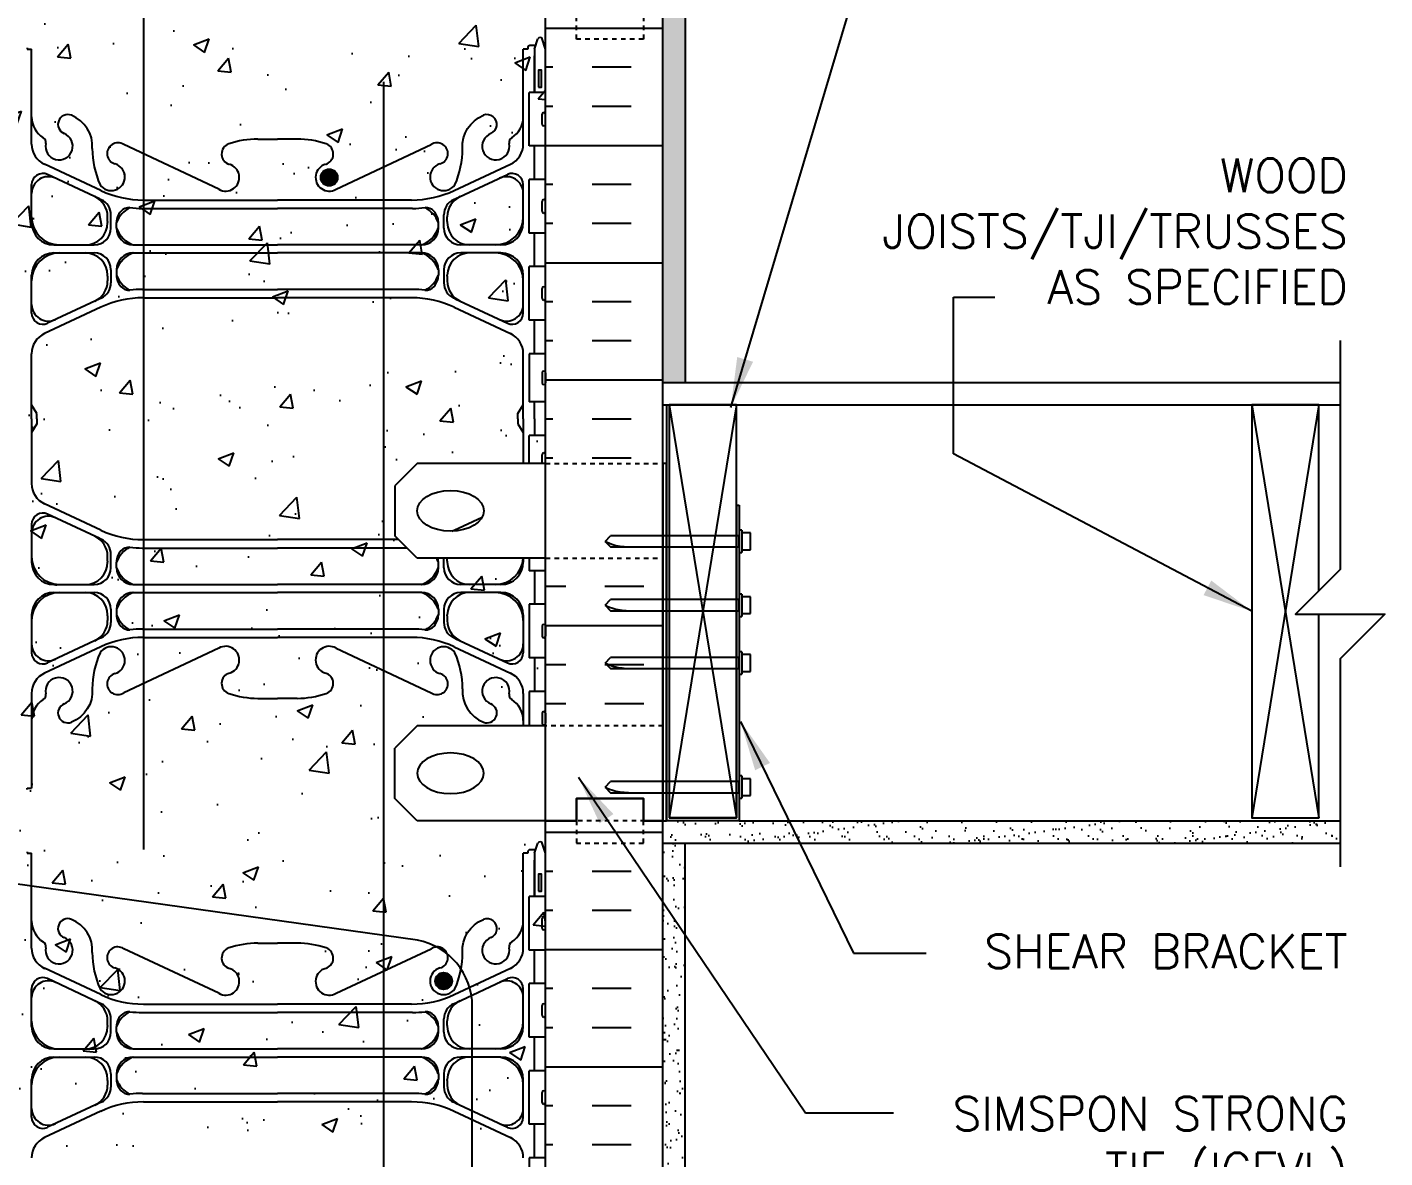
# Model space of a CAD drawing. Header units: inches. Extents: x 26.1 to 80.9, y -14.5 to 56.3.
# Drawn here: x 49.08 to 79.45, y 11.71 to 37.02 of the extents above; entities that cross this region are included whole.
import ezdxf

# ---------------------------------------------------------------- set-up
doc = ezdxf.new("R2010")
doc.units = ezdxf.units.IN
doc.header["$LTSCALE"] = 0.5
doc.header["$MEASUREMENT"] = 0
doc.linetypes.add('DASHED2', pattern=[0.375, 0.25, -0.125])
doc.linetypes.add('HIDDEN2', pattern=[0.1875, 0.125, -0.0625])
for name, color, linetype in [('HATCH', 12, 'Continuous'), ('line25', 2, 'Continuous'), ('LINE3', 3, 'Continuous'), ('LINE50', 5, 'Continuous'), ('LINE9', 9, 'Continuous'), ('TEXT', 4, 'Continuous'), ('Web_Edge', 9, 'Continuous')]:
    doc.layers.add(name, color=color, linetype=linetype)
doc.styles.add('DIM', font='romans.shx', dxfattribs={"width": 0.7})
doc.styles.add('ROMANS', font='romans.shx', dxfattribs={"height": 1.125})
doc.dimstyles.new('ext_12', dxfattribs={"dimscale": 12, "dimtxt": 0.09375, "dimasz": 0.09375, "dimexe": 0.09375, "dimexo": 0.0625, "dimgap": 0.0625, "dimtad": 1, "dimdec": 1, "dimzin": 3, "dimdsep": 46, "dimlunit": 4, "dimtxsty": 'DIM', "dimcen": 0.09, "dimdle": 0.09375, "dimclrt": 4, "dimadec": 0, "dimazin": 0, "dimtfac": 1, "dimtdec": 1, "dimtmove": 2, "dimatfit": 3, "dimfxl": 0, "dimfrac": 2, "dimtolj": 1, "dimtzin": 0, "dimarcsym": 0})
pattern_1 = [(37.5, (6, 0), (-0.0157483, 0.481706), [0, -0.38, 0, -0.425, 0, -0.40625]), (7.5, (6, 0), (0.442444, 0.7055365), [0, -0.205, 0, -0.3425, 0, -0.13125]), (327.5, (5.6925, 0), (0.7785355, 0.0014148), [0, -0.125, 0, -0.45, 0, -0.5875]), (317.5, (5.6925, 0), (0.7515317, 0.219419), [0, -0.0625, 0, -0.295, 0, -0.3375])]

msp = doc.modelspace()

# ---------------------------------------------------------------- hatches: boundary and pattern name
at = {"layer": 'HATCH'}
h = msp.add_hatch(dxfattribs=at)
h.set_pattern_fill('AR-SAND', color=256, scale=0.25, style=0)
h.set_pattern_definition(pattern_1)
h.paths.add_polyline_path([(63.801, 55.254), (63.301, 55.254), (63.301, 37.254), (63.301, 29.067), (63.801, 29.067)])
h = msp.add_hatch(dxfattribs=at)
h.set_pattern_fill('AR-CONC', color=256, scale=0.5, style=0)
h.paths.add_polyline_path([(60.676, 37.254), (60.676, 47.3, 0.520567), (60.593, 47.3, 0.520567), (60.504, 47.3, 0.520567), (60.373, 47.3, 0.520567), (60.273, 47.258, 0.520567), (60.068, 47.258, 0.520567), (59.874, 47.258, 0.520567), (59.654, 47.258, 0.520567), (59.476, 47.258, 0.520567), (59.376, 47.258, 0.520567), (59.218, 47.258, 0.520567), (59.066, 47.258, 0.520567), (58.919, 47.258, 0.520567), (58.741, 47.258, 0.272614), (58.676, 47.288, 0.272614), (58.611, 47.258, 0.520567), (58.433, 47.258, 0.520567), (58.286, 47.258, 0.520567), (58.134, 47.258, 0.520567), (57.976, 47.258, 0.520567), (57.876, 47.258, 0.520567), (57.698, 47.258, 0.520567), (57.478, 47.258, 0.520567), (57.284, 47.258, 0.520567), (57.079, 47.258, 0.520567), (56.979, 47.3, 0.520567), (56.848, 47.3, 0.520567), (56.759, 47.3, 0.650115), (56.675, 47.288, 0.268401), (56.611, 47.258, 0.520567), (56.433, 47.258, 0.520567), (56.286, 47.258, 0.520567), (56.134, 47.258, 0.520567), (55.976, 47.258, 0.520567), (55.876, 47.258, 0.520567), (55.698, 47.258, 0.520567), (55.478, 47.258, 0.520567), (55.284, 47.258, 0.520567), (55.079, 47.258, 0.520567), (54.979, 47.3, 0.520567), (54.848, 47.3, 0.520567), (54.759, 47.3, 0.520567), (54.676, 47.3, 0.520567), (54.593, 47.3, 0.520567), (54.504, 47.3, 0.520567), (54.373, 47.3, 0.520567), (54.273, 47.258, 0.520567), (54.068, 47.258, 0.520567), (53.874, 47.258, 0.520567), (53.654, 47.258, 0.520567), (53.476, 47.258, 0.520567), (53.376, 47.258, 0.520567), (53.218, 47.258, 0.520567), (53.066, 47.258, 0.520567), (52.919, 47.258, 0.520567), (52.741, 47.258, 0.520567), (52.626, 47.258, 0.520567), (52.536, 47.258, 0.520567), (52.416, 47.258, 0.520567), (52.3, 47.258, 0.520567), (52.195, 47.258, 0.520567), (51.889, 47.258, 0.520567), (51.779, 47.258, 0.520567), (51.532, 47.258, 0.520567), (51.333, 47.258, 0.520567), (51.123, 47.258, 0.520567), (50.845, 47.258, 0.520567), (50.656, 47.258, 0.520567), (50.562, 47.258, 0.520567), (50.336, 47.258, 0.520567), (50.216, 47.258, 0.520567), (50.006, 47.258, 0.520567), (49.796, 47.258, 0.520567), (49.67, 47.258, 0.520567), (49.544, 47.258, 0.520567), (49.334, 47.258, 0.520567), (49.229, 47.258, 0.520567), (49.046, 47.258, 0.520567), (48.925, 47.258, 0.484838), (48.676, 47.258), (48.676, 37.254), (48.676, 19.254), (48.676, 4.504), (48.676, 1.254), (53.825, 1.254), (54.825, 2.254), (54.825, 1.254), (54.825, 0.254), (55.825, 1.254), (60.676, 1.254), (60.676, 13.629), (60.676, 19.254), (57.801, 19.254), (57.301, 19.754), (57.301, 20.879), (57.801, 21.379), (60.676, 21.379), (60.676, 25.129), (57.801, 25.129), (57.301, 25.629), (57.301, 26.754), (57.801, 27.254), (60.676, 27.254)])
h = msp.add_hatch(dxfattribs=at)
h.set_pattern_fill('INSUL', color=256, scale=7, style=0)
h.set_pattern_definition([(180, (2986.8376, -377.7554), (0, 2.625), []), (180, (2986.8376, -376.8804), (0, 2.625), [0.875, -0.875]), (180, (2986.8376, -376.0054), (0, 2.625), [0.875, -0.875])])
h.paths.add_polyline_path([(60.676, 27.254), (63.301, 27.254), (63.301, 37.254), (62.863, 37.254), (62.863, 37.754), (61.363, 37.754), (61.363, 37.254), (60.676, 37.254)])
h = msp.add_hatch(dxfattribs=at)
h.set_pattern_fill('INSUL', color=256, scale=7, style=0)
h.set_pattern_definition([(0, (6, 0), (0, 2.625), []), (0, (6, 0.875), (0, 2.625), [0.875, -0.875]), (0, (6, 1.75), (0, 2.625), [0.875, -0.875])])
h.paths.add_polyline_path([(63.301, 25.129), (60.676, 25.129), (60.676, 21.379), (63.301, 21.379)])
h = msp.add_hatch(dxfattribs=at)
h.set_pattern_fill('INSUL', color=256, scale=7, style=0)
h.set_pattern_definition([(180, (2986.8376, -395.7554), (0, 2.625), []), (180, (2986.8376, -394.8804), (0, 2.625), [0.875, -0.875]), (180, (2986.8376, -394.0054), (0, 2.625), [0.875, -0.875])])
h.paths.add_polyline_path([(63.301, 1.254), (62.863, 1.254), (62.863, 1.754), (61.363, 1.754), (61.363, 1.254), (60.676, 1.254), (60.676, 19.254), (61.363, 19.254), (61.363, 19.754), (62.863, 19.754), (62.863, 19.254), (63.301, 19.254)])
h = msp.add_hatch(dxfattribs=at)
h.set_pattern_fill('AR-SAND', color=256, scale=0.25, style=0)
h.set_pattern_definition(pattern_1)
h.paths.add_polyline_path([(78.452, 18.754), (78.452, 19.254), (65.006, 19.254), (63.381, 19.254), (63.301, 19.254), (63.301, 18.754)])
h = msp.add_hatch(dxfattribs=at)
h.set_pattern_fill('AR-SAND', color=256, scale=0.25, style=0)
h.set_pattern_definition(pattern_1)
h.paths.add_polyline_path([(63.801, 18.754), (63.301, 18.754), (63.301, 1.254), (63.801, 1.254)])
at = {"layer": 'LINE3'}
for points in [[(55.646, 33.655, 1), (56.021, 33.655, 1)], [(58.207, 15.666, 1), (58.582, 15.666, 1)]]:
    msp.add_hatch(color=256, dxfattribs=at).paths.add_polyline_path(points)

# ---------------------------------------------------------------- linework, layer by layer
at = {"layer": 'HATCH'}
for p, q in [((63.443, 28.567), (64.943, 19.317)), ((64.943, 28.567), (63.443, 19.317)), ((76.477, 28.567), (77.977, 19.317)), ((77.977, 28.567), (76.477, 19.317))]:
    msp.add_line(p, q, dxfattribs=at)
at = {"layer": 'line25'}
for p, q in [((60.676, 13.629), (60.676, 37.254)), ((60.676, 35.559), (60.311, 35.559)), ((60.311, 34.359), (60.311, 35.559)), ((60.596, 34.849), (60.596, 35.069)), ((60.636, 35.109), (60.636, 35.109)), ((60.676, 34.849), (60.676, 35.069)), ((60.676, 35.014), (60.676, 35.014)), ((60.636, 34.809), (60.636, 34.809)), ((60.676, 34.904), (60.676, 34.904)), ((60.676, 34.359), (60.311, 34.359)), ((60.676, 33.609), (60.311, 33.609)), ((60.311, 32.409), (60.311, 33.609)), ((60.596, 32.899), (60.596, 33.119)), ((60.636, 33.159), (60.636, 33.159)), ((60.676, 32.899), (60.676, 33.119)), ((60.636, 32.859), (60.636, 32.859)), ((60.676, 33.064), (60.676, 33.064)), ((60.676, 32.954), (60.676, 32.954)), ((60.676, 32.409), (60.311, 32.409)), ((60.676, 31.659), (60.311, 31.659)), ((60.311, 30.459), (60.311, 31.659)), ((60.596, 30.949), (60.596, 31.169)), ((60.636, 31.209), (60.636, 31.209)), ((60.676, 30.949), (60.676, 31.169)), ((60.676, 31.114), (60.676, 31.114)), ((60.676, 31.004), (60.676, 31.004)), ((60.636, 30.909), (60.636, 30.909)), ((60.676, 30.459), (60.311, 30.459)), ((60.676, 29.709), (60.311, 29.709)), ((60.311, 29.709), (60.311, 28.629)), ((60.596, 29.279), (60.596, 29.059)), ((60.636, 29.319), (60.636, 29.319)), ((60.676, 29.279), (60.676, 29.059)), ((60.676, 29.224), (60.676, 29.224)), ((60.636, 29.019), (60.636, 29.019)), ((60.676, 29.114), (60.676, 29.114)), ((60.676, 28.629), (60.311, 28.629)), ((63.301, 28.567), (78.452, 28.567)), ((60.676, 27.879), (60.311, 27.879)), ((60.311, 27.254), (60.311, 27.879)), ((60.596, 27.254), (60.596, 27.449)), ((60.636, 27.489), (60.636, 27.489)), ((60.676, 27.229), (60.676, 27.449)), ((60.676, 27.394), (60.676, 27.394)), ((60.676, 27.284), (60.676, 27.284)), ((64.943, 26.317), (64.943, 19.317)), ((60.311, 25.129), (60.311, 24.849)), ((60.676, 24.849), (60.311, 24.849)), ((60.676, 24.099), (60.311, 24.099)), ((60.311, 24.099), (60.311, 22.899)), ((60.596, 23.609), (60.596, 23.389)), ((60.676, 23.609), (60.676, 23.389)), ((60.676, 23.554), (60.676, 23.554)), ((60.676, 23.444), (60.676, 23.444)), ((60.636, 23.349), (60.636, 23.349)), ((60.676, 22.899), (60.311, 22.899)), ((60.676, 22.149), (60.311, 22.149)), ((60.311, 22.149), (60.311, 21.379)), ((60.596, 21.659), (60.596, 21.439)), ((60.636, 21.699), (60.636, 21.699)), ((60.676, 21.659), (60.676, 21.439)), ((60.676, 21.604), (60.676, 21.604)), ((60.636, 21.399), (60.636, 21.399)), ((60.676, 21.494), (60.676, 21.494)), ((64.943, 19.317), (63.443, 19.317)), ((65.006, 19.254), (78.452, 19.254)), ((65.006, 19.254), (66.318, 19.254)), ((60.676, 17.559), (60.311, 17.559)), ((60.311, 16.359), (60.311, 17.559)), ((60.596, 16.849), (60.596, 17.069)), ((60.636, 17.109), (60.636, 17.109)), ((60.676, 16.849), (60.676, 17.069)), ((60.676, 17.014), (60.676, 17.014)), ((60.636, 16.809), (60.636, 16.809)), ((60.676, 16.904), (60.676, 16.904)), ((60.676, 16.359), (60.311, 16.359)), ((60.676, 15.609), (60.311, 15.609)), ((60.311, 14.409), (60.311, 15.609)), ((60.596, 14.899), (60.596, 15.119)), ((60.636, 15.159), (60.636, 15.159)), ((60.676, 14.899), (60.676, 15.119)), ((60.676, 15.064), (60.676, 15.064)), ((60.676, 14.954), (60.676, 14.954)), ((60.636, 14.859), (60.636, 14.859)), ((60.676, 14.409), (60.311, 14.409)), ((60.676, 13.659), (60.311, 13.659)), ((60.311, 12.459), (60.311, 13.659)), ((60.676, 1.254), (60.676, 13.629)), ((60.596, 12.949), (60.596, 13.169)), ((60.636, 13.209), (60.636, 13.209)), ((60.676, 12.949), (60.676, 13.169)), ((60.676, 13.114), (60.676, 13.114)), ((60.636, 12.909), (60.636, 12.909)), ((60.676, 13.004), (60.676, 13.004)), ((60.676, 12.459), (60.311, 12.459)), ((60.676, 11.709), (60.311, 11.709)), ((60.311, 11.709), (60.311, 10.629))]:
    msp.add_line(p, q, dxfattribs=at)
at = {"layer": 'line25', "color": 9}
for p, q in [((62.006, 25.508), (62.131, 25.633)), ((65.068, 25.758), (65.006, 25.758)), ((65.006, 25.758), (65.006, 25.258)), ((65.068, 25.758), (65.068, 25.258)), ((65.256, 25.696), (65.068, 25.696)), ((65.256, 25.321), (65.256, 25.696)), ((62.006, 25.508), (62.131, 25.383)), ((65.006, 25.258), (65.068, 25.258)), ((65.068, 25.321), (65.256, 25.321)), ((65.068, 24.329), (65.006, 24.329)), ((65.006, 24.329), (65.006, 23.829)), ((65.068, 24.329), (65.068, 23.829)), ((62.006, 24.079), (62.131, 24.204)), ((62.006, 24.079), (62.131, 23.954)), ((65.256, 24.267), (65.068, 24.267)), ((65.256, 23.892), (65.256, 24.267)), ((65.006, 23.829), (65.068, 23.829)), ((65.068, 23.892), (65.256, 23.892)), ((62.006, 22.785), (62.131, 22.91)), ((62.006, 22.785), (62.131, 22.66)), ((65.068, 23.035), (65.006, 23.035)), ((65.006, 23.035), (65.006, 22.535)), ((65.068, 23.035), (65.068, 22.535)), ((65.256, 22.973), (65.068, 22.973)), ((65.256, 22.598), (65.256, 22.973)), ((65.006, 22.535), (65.068, 22.535)), ((65.068, 22.598), (65.256, 22.598)), ((62.006, 20.007), (62.131, 20.132)), ((65.068, 20.257), (65.006, 20.257)), ((65.006, 20.257), (65.006, 19.757)), ((65.068, 20.257), (65.068, 19.757)), ((65.256, 20.194), (65.068, 20.194)), ((65.256, 19.819), (65.256, 20.194)), ((62.006, 20.007), (62.131, 19.882)), ((65.006, 19.757), (65.068, 19.757)), ((65.068, 19.819), (65.256, 19.819))]:
    msp.add_line(p, q, dxfattribs=at)
at = {"layer": 'line25'}
msp.add_lwpolyline([(63.443, 19.317), (64.943, 19.317), (64.943, 28.567), (63.443, 28.567)], close=True, dxfattribs=at)
msp.add_lwpolyline([(77.977, 24.404), (77.977, 28.567), (76.477, 28.567), (76.477, 19.317), (77.977, 19.317), (77.977, 23.879)], dxfattribs=at)
at = {"layer": 'line25', "color": 9}
for points in [[(62.131, 25.383), (65.006, 25.383), (65.006, 25.633), (62.131, 25.633)], [(62.131, 23.954), (65.006, 23.954), (65.006, 24.204), (62.131, 24.204)], [(62.131, 22.66), (65.006, 22.66), (65.006, 22.91), (62.131, 22.91)], [(62.131, 19.882), (65.006, 19.882), (65.006, 20.132), (62.131, 20.132)]]:
    msp.add_lwpolyline(points, dxfattribs=at)
at = {"layer": 'line25'}
for centre, start, end in [((60.636, 35.069), 90, 180), ((60.636, 35.069), 0, 90), ((60.636, 34.849), 180, 270), ((60.636, 34.849), 270, 0), ((60.636, 33.119), 90, 180), ((60.636, 33.119), 0, 90), ((60.636, 32.899), 180, 270), ((60.636, 32.899), 270, 0), ((60.636, 31.169), 90, 180), ((60.636, 31.169), 0, 90), ((60.636, 30.949), 180, 270), ((60.636, 30.949), 270, 0), ((60.636, 29.279), 90, 180), ((60.636, 29.279), 360, 90), ((60.636, 29.059), 180, 270), ((60.636, 29.059), 270, 0), ((60.636, 27.449), 90, 180), ((60.636, 27.449), 0, 90), ((60.636, 23.609), 90, 180), ((60.636, 23.609), 360, 90), ((60.636, 23.389), 180, 270), ((60.636, 23.389), 270, 0), ((60.636, 21.659), 90, 180), ((60.636, 21.659), 360, 90), ((60.636, 21.439), 180, 270), ((60.636, 21.439), 270, 0), ((60.636, 17.069), 90, 180), ((60.636, 17.069), 0, 90), ((60.636, 16.849), 180, 270), ((60.636, 16.849), 270, 0), ((60.636, 15.119), 90, 180), ((60.636, 14.899), 180, 270), ((60.636, 15.119), 0, 90), ((60.636, 14.899), 270, 0), ((60.636, 13.169), 90, 180), ((60.636, 13.169), 0, 90), ((60.636, 12.949), 180, 270), ((60.636, 12.949), 270, 0)]:
    msp.add_arc(centre, 0.04, start, end, dxfattribs=at)
at = {"layer": 'line25', "color": 9}
for points in [[(62.006, 25.508), (62.205, 25.431), (62.575, 25.383)], [(62.006, 24.079), (62.205, 24.002), (62.575, 23.954)], [(62.006, 22.785), (62.205, 22.708), (62.575, 22.66)], [(62.006, 20.007), (62.205, 19.929), (62.575, 19.882)]]:
    msp.add_spline(points, degree=3, dxfattribs=at)
at = {"layer": 'LINE3'}
for p, q in [((51.687, 18.613), (51.687, 52.714)), ((57.05, 35.796), (57.05, 27.254)), ((57.05, 27.254), (57.05, 1.254)), ((57.806, 16.58), (44.283, 18.477)), ((59.035, 8.794), (59.035, 15.104))]:
    msp.add_line(p, q, dxfattribs=at)
for centre in [(55.834, 33.655), (58.394, 15.666)]:
    msp.add_circle(centre, 0.188, dxfattribs=at)
msp.add_arc((57.535, 15.104), 1.5, 360, 79.5785, dxfattribs=at)
at = {"layer": 'LINE50'}
for p, q in [((63.301, 19.254), (63.301, 37.254)), ((63.301, 1.254), (63.301, 19.254))]:
    msp.add_line(p, q, dxfattribs=at)
for points in [[(60.676, 19.254), (61.363, 19.254), (61.363, 19.754), (62.863, 19.754), (62.863, 19.254), (63.301, 19.254)], [(63.301, 19.254), (62.863, 19.254), (62.863, 19.754), (61.363, 19.754), (61.363, 19.254), (60.676, 19.254)]]:
    msp.add_lwpolyline(points, dxfattribs=at)
at = {"layer": 'LINE9'}
for p, q in [((63.801, 55.254), (63.801, 29.067)), ((63.301, 29.067), (78.452, 29.067)), ((63.381, 28.567), (63.381, 19.254)), ((57.801, 27.254), (57.301, 26.754)), ((60.676, 27.254), (57.801, 27.254)), ((64.943, 26.317), (65.006, 26.317)), ((65.006, 26.317), (65.006, 19.254)), ((57.801, 25.129), (57.301, 25.629)), ((60.676, 25.129), (57.801, 25.129)), ((57.801, 21.379), (57.301, 20.879)), ((60.676, 21.379), (57.801, 21.379)), ((57.801, 19.254), (57.301, 19.754)), ((60.676, 19.254), (57.801, 19.254)), ((65.006, 19.254), (63.381, 19.254)), ((63.301, 18.754), (78.452, 18.754)), ((63.801, 1.254), (63.801, 18.754))]:
    msp.add_line(p, q, dxfattribs=at)
at = {"layer": 'LINE9', "linetype": 'HIDDEN2'}
for p, q in [((60.676, 27.254), (63.301, 27.254)), ((60.676, 25.129), (63.301, 25.129)), ((63.301, 21.379), (60.676, 21.379)), ((63.301, 19.254), (60.676, 19.254))]:
    msp.add_line(p, q, dxfattribs=at)
at = {"layer": 'LINE9', "linetype": 'DASHED2', "ltscale": 0.15}
for points in [[(62.863, 37.254), (62.863, 37.254), (62.863, 36.754), (61.363, 36.754), (61.363, 37.254), (61.363, 37.254)], [(61.363, 19.254), (61.363, 19.254), (61.363, 18.754), (62.863, 18.754), (62.863, 19.254), (62.863, 19.254)]]:
    msp.add_lwpolyline(points, dxfattribs=at)
at = {"layer": 'LINE9'}
for points in [[(78.452, 30.004), (78.452, 27.637)], [(78.452, 28.567), (78.452, 24.879), (77.452, 23.879), (79.452, 23.879), (78.452, 22.879), (78.452, 18.225)], [(57.301, 26.754), (57.301, 25.629)], [(57.301, 19.754), (57.301, 20.879)]]:
    msp.add_lwpolyline(points, dxfattribs=at)
msp.add_lwpolyline([(63.301, 19.254), (63.381, 19.254), (63.381, 27.254), (63.301, 27.254)], close=True, dxfattribs=at)
msp.add_ellipse((58.547, 26.192), major_axis=(-0.746, 0), ratio=0.610344, dxfattribs=at)
at = {"layer": 'LINE9', "extrusion": (0, 0, -1)}
msp.add_ellipse((58.547, 20.317), major_axis=(-0.746, 0), ratio=0.610344, dxfattribs=at)
at = {"layer": 'TEXT'}
msp.add_line((69.802, 30.975), (70.729, 30.975), dxfattribs=at)
at = {"layer": 'Web_Edge'}
for p, q in [((60.426, 36.525), (60.501, 36.755)), ((60.676, 36.525), (60.601, 36.755)), ((49.076, 36.555), (49.076, 36.525)), ((49.076, 36.555), (49.076, 36.555)), ((49.076, 36.525), (49.176, 36.525)), ((49.176, 34.403), (49.176, 36.525)), ((60.176, 34.403), (60.176, 36.525)), ((60.276, 36.525), (60.176, 36.525)), ((60.276, 36.555), (60.276, 36.555)), ((60.276, 36.555), (60.276, 36.525)), ((60.452, 36.605), (60.326, 36.605)), ((60.426, 36.525), (60.426, 35.559)), ((53.366, 33.391), (51.239, 34.39)), ((54.237, 34.514), (54.676, 34.514)), ((55.115, 34.514), (54.676, 34.514)), ((55.986, 33.391), (58.113, 34.39)), ((50.722, 33.362), (49.464, 33.951)), ((50.698, 33.174), (49.532, 33.72)), ((58.63, 33.362), (59.888, 33.951)), ((58.654, 33.174), (59.82, 33.72)), ((49.176, 32.645), (49.176, 33.494)), ((60.176, 32.645), (60.176, 33.494)), ((51.676, 33.15), (54.676, 33.15)), ((57.676, 33.15), (54.676, 33.15)), ((50.951, 32.52), (50.951, 32.817)), ((51.652, 32.962), (54.676, 32.962)), ((57.7, 32.962), (54.676, 32.962)), ((58.401, 32.52), (58.401, 32.817)), ((50.876, 32.669), (50.876, 32.773)), ((50.876, 32.669), (50.876, 32.645)), ((51.076, 32.52), (51.076, 32.646)), ((58.276, 32.52), (58.276, 32.646)), ((58.476, 32.669), (58.476, 32.773)), ((58.476, 32.669), (58.476, 32.645)), ((49.676, 32.145), (50.576, 32.145)), ((49.676, 31.965), (50.576, 31.965)), ((51.451, 32.145), (54.676, 32.145)), ((51.451, 31.965), (54.676, 31.965)), ((57.901, 32.145), (54.676, 32.145)), ((57.901, 31.965), (54.676, 31.965)), ((59.676, 32.145), (58.776, 32.145)), ((59.676, 31.965), (58.776, 31.965)), ((49.176, 30.617), (49.176, 31.465)), ((50.876, 31.442), (50.876, 31.465)), ((50.876, 31.442), (50.876, 31.338)), ((50.951, 31.59), (50.951, 31.293)), ((51.076, 31.59), (51.076, 31.477)), ((51.076, 31.59), (51.076, 31.465)), ((58.276, 31.59), (58.276, 31.465)), ((58.276, 31.59), (58.276, 31.477)), ((58.401, 31.59), (58.401, 31.293)), ((58.476, 31.442), (58.476, 31.465)), ((58.476, 31.442), (58.476, 31.338)), ((60.176, 30.617), (60.176, 31.465)), ((51.653, 31.149), (54.676, 31.149)), ((57.699, 31.149), (54.676, 31.149)), ((50.722, 30.749), (49.464, 30.16)), ((50.699, 30.937), (49.532, 30.391)), ((51.676, 30.961), (54.676, 30.961)), ((57.676, 30.961), (54.676, 30.961)), ((58.63, 30.749), (59.888, 30.16)), ((58.653, 30.937), (59.82, 30.391)), ((49.176, 28.254), (49.176, 29.707)), ((60.176, 28.254), (60.176, 29.707)), ((49.296, 28.367), (49.176, 28.567)), ((49.296, 28.367), (49.176, 28.567)), ((60.056, 28.367), (60.176, 28.567)), ((60.056, 28.367), (60.176, 28.567)), ((49.176, 28.254), (49.176, 26.801)), ((49.296, 28.254), (49.296, 28.367)), ((49.296, 28.254), (49.296, 28.367)), ((49.296, 28.254), (49.296, 28.142)), ((49.296, 28.254), (49.296, 28.142)), ((60.056, 28.254), (60.056, 28.367)), ((60.056, 28.254), (60.056, 28.367)), ((60.056, 28.254), (60.056, 28.142)), ((60.056, 28.254), (60.056, 28.142)), ((60.176, 28.254), (60.176, 27.254)), ((49.296, 28.142), (49.176, 27.942)), ((49.296, 28.142), (49.176, 27.942)), ((60.056, 28.142), (60.176, 27.942)), ((60.056, 28.142), (60.176, 27.942)), ((50.722, 25.759), (49.464, 26.348)), ((49.176, 25.891), (49.176, 25.043)), ((50.699, 25.571), (49.532, 26.118)), ((58.63, 25.759), (59.257, 26.053)), ((51.676, 25.547), (54.676, 25.547)), ((57.383, 25.547), (54.676, 25.547)), ((50.951, 24.918), (50.951, 25.215)), ((51.652, 25.359), (54.676, 25.359)), ((57.571, 25.359), (54.676, 25.359)), ((50.876, 25.066), (50.876, 25.171)), ((50.876, 25.066), (50.876, 25.043)), ((51.076, 24.918), (51.076, 25.043)), ((58.276, 24.918), (58.276, 25.043)), ((58.401, 24.918), (58.401, 25.129)), ((58.476, 25.066), (58.476, 25.129)), ((58.476, 25.066), (58.476, 25.043)), ((60.176, 25.129), (60.176, 25.043)), ((49.676, 24.543), (50.576, 24.543)), ((49.676, 24.363), (50.576, 24.363)), ((51.451, 24.543), (54.676, 24.543)), ((51.451, 24.363), (54.676, 24.363)), ((57.901, 24.543), (54.676, 24.543)), ((57.901, 24.363), (54.676, 24.363)), ((59.676, 24.543), (58.776, 24.543)), ((59.676, 24.363), (58.776, 24.363)), ((49.176, 23.863), (49.176, 23.015)), ((50.876, 23.839), (50.876, 23.863)), ((50.876, 23.839), (50.876, 23.735)), ((50.951, 23.988), (50.951, 23.691)), ((51.076, 23.988), (51.076, 23.862)), ((51.076, 23.988), (51.076, 23.874)), ((58.276, 23.988), (58.276, 23.874)), ((58.276, 23.988), (58.276, 23.862)), ((58.401, 23.988), (58.401, 23.691)), ((58.476, 23.839), (58.476, 23.863)), ((58.476, 23.839), (58.476, 23.735)), ((60.176, 23.863), (60.176, 23.015)), ((51.653, 23.546), (54.676, 23.546)), ((57.699, 23.546), (54.676, 23.546)), ((50.722, 23.147), (49.464, 22.558)), ((50.698, 23.334), (49.532, 22.788)), ((53.366, 23.118), (51.239, 22.118)), ((51.676, 23.359), (54.676, 23.359)), ((57.676, 23.359), (54.676, 23.359)), ((55.986, 23.118), (58.113, 22.118)), ((58.63, 23.147), (59.888, 22.558)), ((58.654, 23.334), (59.82, 22.788)), ((49.176, 22.105), (49.176, 19.983)), ((54.237, 21.994), (54.676, 21.994)), ((55.115, 21.994), (54.676, 21.994)), ((60.176, 22.105), (60.176, 21.379)), ((49.076, 19.983), (49.176, 19.983)), ((49.076, 19.953), (49.076, 19.983)), ((49.076, 19.953), (49.076, 19.953)), ((49.076, 18.555), (49.076, 18.525)), ((49.076, 18.555), (49.076, 18.555)), ((60.276, 18.555), (60.276, 18.555)), ((60.276, 18.555), (60.276, 18.525)), ((60.452, 18.605), (60.326, 18.605)), ((60.426, 18.525), (60.501, 18.755)), ((60.676, 18.525), (60.601, 18.755)), ((49.076, 18.525), (49.176, 18.525)), ((49.176, 16.403), (49.176, 18.525)), ((60.176, 16.403), (60.176, 18.525)), ((60.276, 18.525), (60.176, 18.525)), ((60.426, 18.525), (60.426, 17.559)), ((54.237, 16.514), (54.676, 16.514)), ((55.115, 16.514), (54.676, 16.514)), ((53.366, 15.391), (51.239, 16.39)), ((55.986, 15.391), (58.113, 16.39)), ((50.722, 15.362), (49.464, 15.951)), ((58.63, 15.362), (59.888, 15.951)), ((49.176, 14.645), (49.176, 15.494)), ((50.698, 15.174), (49.532, 15.72)), ((58.654, 15.174), (59.82, 15.72)), ((60.176, 14.645), (60.176, 15.494)), ((51.652, 14.962), (54.676, 14.962)), ((51.676, 15.15), (54.676, 15.15)), ((57.676, 15.15), (54.676, 15.15)), ((57.7, 14.962), (54.676, 14.962)), ((50.876, 14.669), (50.876, 14.773)), ((50.876, 14.669), (50.876, 14.645)), ((50.951, 14.52), (50.951, 14.817)), ((51.076, 14.52), (51.076, 14.646)), ((58.276, 14.52), (58.276, 14.646)), ((58.401, 14.52), (58.401, 14.817)), ((58.476, 14.669), (58.476, 14.773)), ((58.476, 14.669), (58.476, 14.645)), ((49.676, 14.145), (50.576, 14.145)), ((51.451, 14.145), (54.676, 14.145)), ((57.901, 14.145), (54.676, 14.145)), ((59.676, 14.145), (58.776, 14.145)), ((49.676, 13.965), (50.576, 13.965)), ((51.451, 13.965), (54.676, 13.965)), ((57.901, 13.965), (54.676, 13.965)), ((59.676, 13.965), (58.776, 13.965)), ((49.176, 12.617), (49.176, 13.465)), ((50.876, 13.442), (50.876, 13.465)), ((50.876, 13.442), (50.876, 13.338)), ((50.951, 13.59), (50.951, 13.293)), ((51.076, 13.59), (51.076, 13.477)), ((51.076, 13.59), (51.076, 13.465)), ((58.276, 13.59), (58.276, 13.465)), ((58.276, 13.59), (58.276, 13.477)), ((58.401, 13.59), (58.401, 13.293)), ((58.476, 13.442), (58.476, 13.465)), ((58.476, 13.442), (58.476, 13.338)), ((60.176, 12.617), (60.176, 13.465)), ((51.653, 13.149), (54.676, 13.149)), ((57.699, 13.149), (54.676, 13.149)), ((50.699, 12.937), (49.532, 12.391)), ((51.676, 12.961), (54.676, 12.961)), ((57.676, 12.961), (54.676, 12.961)), ((58.653, 12.937), (59.82, 12.391)), ((50.722, 12.749), (49.464, 12.16)), ((58.63, 12.749), (59.888, 12.16))]:
    msp.add_line(p, q, dxfattribs=at)
for points in [[(60.426, 35.559), (60.426, 36.375)], [(60.426, 33.609), (60.426, 34.359)], [(60.426, 31.659), (60.426, 32.409)], [(60.426, 29.709), (60.426, 30.459)], [(60.426, 28.254), (60.426, 28.629)], [(60.426, 28.254), (60.426, 27.879)], [(60.426, 24.849), (60.426, 24.099)], [(60.426, 22.899), (60.426, 22.149)], [(60.426, 17.559), (60.426, 18.375)], [(60.426, 15.609), (60.426, 16.359)], [(60.426, 13.659), (60.426, 14.409)], [(60.426, 11.709), (60.426, 12.459)]]:
    msp.add_lwpolyline(points, dxfattribs=at)
for points in [[(60.516, 35.675), (60.586, 35.675), (60.586, 36.055), (60.516, 36.055)], [(60.516, 17.675), (60.586, 17.675), (60.586, 18.055), (60.516, 18.055)]]:
    msp.add_lwpolyline(points, close=True, dxfattribs=at)
for points in [[(50.534, 34.304, 0.325312), (50.068, 35.046)], [(58.818, 34.304, -0.325312), (59.284, 35.046)], [(50.534, 22.204, -0.325312), (50.068, 21.462)], [(58.818, 22.204, 0.325312), (59.284, 21.462)], [(50.534, 16.304, 0.325312), (50.068, 17.046)], [(58.818, 16.304, -0.325312), (59.284, 17.046)]]:
    msp.add_lwpolyline(points, format="xyb", dxfattribs=at)
for centre, radius, start, end in [((60.551, 36.729), 0.0567, 28.0725, 151.9275), ((60.326, 36.555), 0.05, 90, 180), ((49.726, 35.01), 0.55, 180, 238.0732), ((49.986, 34.842), 0.22, 68.1963, 248.1963), ((59.366, 34.842), 0.22, 291.8037, 111.8037), ((59.626, 35.01), 0.55, 301.9268, 0), ((49.791, 34.354), 0.305, 168.9056, 68.1963), ((59.561, 34.354), 0.305, 111.8037, 11.0944), ((49.676, 34.403), 0.5, 180, 244.9204), ((49.369, 34.437), 0.125, 348.9056, 58.0732), ((51.105, 34.19), 0.24, 56.25, 254.2747), ((53.666, 34.179), 0.24, 108.923, 254.2747), ((54.237, 32.514), 2, 90, 108.923), ((55.115, 32.514), 2, 71.077, 90), ((55.686, 34.179), 0.24, 285.7253, 71.077), ((58.247, 34.19), 0.24, 285.7253, 123.75), ((59.983, 34.437), 0.125, 121.9268, 191.0944), ((59.676, 34.403), 0.5, 295.0796, 0), ((52.534, 34.305), 2, 180.0146, 203.9638), ((56.818, 34.305), 2, 336.0362, 359.9854), ((49.426, 33.494), 0.25, 64.9204, 180), ((50.958, 33.666), 0.305, 214.6703, 74.2747), ((53.518, 33.655), 0.305, 240, 74.2747), ((55.834, 33.655), 0.305, 105.7253, 300), ((58.394, 33.666), 0.305, 105.7253, 325.3297), ((59.926, 33.494), 0.25, 0, 115.0796), ((49.551, 33.297), 0.375, 64.9204, 180), ((59.801, 33.297), 0.375, 0, 115.0796), ((50.376, 32.773), 0.5, 0, 64.9204), ((51.652, 35.212), 2.25, 244.9204, 245.9476), ((51.676, 35.4), 2.25, 244.9204, 270), ((50.575, 32.817), 0.376, 0.0514, 64.8081), ((57.676, 35.4), 2.25, 270, 295.0796), ((58.777, 32.817), 0.376, 115.1919, 179.9486), ((58.976, 32.773), 0.5, 115.0796, 180), ((57.7, 35.212), 2.25, 294.0524, 295.0796), ((51.659, 32.424), 0.624, 117.0966, 159.0881), ((51.452, 32.646), 0.376, 138.3704, 179.9486), ((51.358, 32.73), 0.25, 86.1209, 138.3704), ((51.652, 35.212), 2.25, 262.9228, 270), ((57.7, 35.212), 2.25, 270, 277.0772), ((57.994, 32.73), 0.25, 41.6296, 93.8791), ((57.693, 32.424), 0.624, 20.9119, 62.9034), ((57.9, 32.646), 0.376, 0.0514, 41.6296), ((49.801, 32.77), 0.625, 180, 270), ((49.676, 32.645), 0.5, 180, 270), ((50.376, 32.645), 0.5, 270, 0), ((50.576, 32.52), 0.375, 270, 0), ((51.658, 32.727), 0.617, 199.5682, 250.4318), ((51.451, 32.52), 0.375, 180, 270), ((57.901, 32.52), 0.375, 270, 0), ((57.694, 32.727), 0.617, 289.5682, 340.4318), ((58.776, 32.52), 0.375, 180, 270), ((58.976, 32.645), 0.5, 180, 270), ((59.551, 32.77), 0.625, 270, 0), ((59.676, 32.645), 0.5, 270, 0), ((49.801, 31.34), 0.625, 90, 180), ((49.676, 31.465), 0.5, 90, 180), ((50.376, 31.465), 0.5, 0, 90), ((50.576, 31.59), 0.375, 360, 90), ((51.658, 31.384), 0.617, 109.6458, 160.4318), ((51.451, 31.59), 0.375, 90, 180), ((57.901, 31.59), 0.375, 360, 90), ((57.694, 31.384), 0.617, 19.5682, 70.3542), ((58.776, 31.59), 0.375, 90, 180), ((58.976, 31.465), 0.5, 90, 180), ((59.551, 31.34), 0.625, 360, 90), ((59.676, 31.465), 0.5, 0, 90), ((50.376, 31.338), 0.5, 295.0796, 360), ((50.575, 31.294), 0.376, 295.187, 359.9509), ((51.659, 31.688), 0.624, 200.9119, 242.8949), ((51.452, 31.465), 0.376, 180.0491, 221.6135), ((57.693, 31.688), 0.624, 297.1051, 339.0881), ((57.9, 31.465), 0.376, 318.3865, 359.9509), ((58.777, 31.294), 0.376, 180.0491, 244.813), ((58.976, 31.338), 0.5, 180, 244.9204), ((51.358, 31.381), 0.25, 221.6135, 273.8988), ((51.653, 28.899), 2.25, 90, 97.097), ((57.699, 28.899), 2.25, 82.903, 90), ((57.994, 31.381), 0.25, 266.1012, 318.3865), ((49.551, 30.814), 0.375, 180, 295.0796), ((51.653, 28.899), 2.25, 114.0752, 115.0796), ((51.676, 28.711), 2.25, 90, 115.0796), ((57.676, 28.711), 2.25, 64.9204, 90), ((57.699, 28.899), 2.25, 64.9204, 65.9248), ((59.801, 30.814), 0.375, 244.9204, 360), ((49.426, 30.617), 0.25, 180, 295.0796), ((59.926, 30.617), 0.25, 244.9204, 0), ((49.676, 29.707), 0.5, 115.0796, 180), ((59.676, 29.707), 0.5, 0, 64.9204), ((49.676, 26.801), 0.5, 180, 244.9204), ((49.426, 25.891), 0.25, 64.9204, 180), ((49.551, 25.695), 0.375, 64.9204, 180), ((50.376, 25.171), 0.5, 0, 64.9204), ((51.653, 27.609), 2.25, 244.9204, 245.9248), ((51.676, 27.797), 2.25, 244.9204, 270), ((50.575, 25.215), 0.376, 0.0491, 64.813), ((57.676, 27.797), 2.25, 293.7082, 295.0796), ((51.659, 24.821), 0.624, 117.0966, 159.0881), ((51.452, 25.043), 0.376, 138.3704, 179.9486), ((51.358, 25.127), 0.25, 86.1209, 138.3704), ((51.652, 27.609), 2.25, 262.9228, 270), ((49.801, 25.168), 0.625, 180, 270), ((49.676, 25.043), 0.5, 180, 270), ((50.376, 25.043), 0.5, 270, 0), ((50.576, 24.918), 0.375, 270, 0), ((51.451, 24.918), 0.375, 180, 270), ((51.658, 25.124), 0.617, 199.5682, 250.4318), ((57.694, 25.124), 0.617, 289.5682, 340.4318), ((57.901, 24.918), 0.375, 270, 0), ((57.693, 24.821), 0.624, 20.9119, 29.6181), ((57.9, 25.043), 0.376, 0.0514, 13.2213), ((58.776, 24.918), 0.375, 180, 270), ((58.976, 25.043), 0.5, 180, 270), ((59.551, 25.168), 0.625, 270, 356.4469), ((59.676, 25.043), 0.5, 270, 360), ((49.676, 23.863), 0.5, 90, 180), ((49.801, 23.738), 0.625, 90, 180), ((50.376, 23.863), 0.5, 0, 90), ((50.576, 23.988), 0.375, 360, 90), ((51.451, 23.988), 0.375, 90, 180), ((51.658, 23.781), 0.617, 109.6458, 160.4318), ((57.901, 23.988), 0.375, 360, 90), ((57.694, 23.781), 0.617, 19.5682, 70.3542), ((58.776, 23.988), 0.375, 90, 180), ((58.976, 23.863), 0.5, 90, 180), ((59.551, 23.738), 0.625, 360, 90), ((59.676, 23.863), 0.5, 360, 90), ((50.376, 23.735), 0.5, 295.0796, 360), ((51.452, 23.862), 0.376, 180.0491, 221.6135), ((51.659, 24.085), 0.624, 200.9119, 242.8949), ((57.693, 24.085), 0.624, 297.1051, 339.0881), ((57.9, 23.862), 0.376, 318.3865, 359.9509), ((58.976, 23.735), 0.5, 180, 244.9204), ((50.575, 23.691), 0.376, 295.1919, 359.9486), ((51.358, 23.778), 0.25, 221.6135, 273.8988), ((51.653, 21.296), 2.25, 90, 97.097), ((57.699, 21.296), 2.25, 82.903, 90), ((57.994, 23.778), 0.25, 266.1012, 318.3865), ((58.777, 23.691), 0.376, 180.0514, 244.8081), ((49.551, 23.211), 0.375, 180, 295.0796), ((51.652, 21.296), 2.25, 114.0524, 115.0796), ((50.958, 22.843), 0.305, 285.7253, 145.3297), ((51.676, 21.109), 2.25, 90, 115.0796), ((53.518, 22.854), 0.305, 285.7253, 120), ((55.834, 22.854), 0.305, 60, 254.2747), ((57.676, 21.109), 2.25, 64.9204, 90), ((58.394, 22.843), 0.305, 34.6703, 254.2747), ((57.7, 21.296), 2.25, 64.9204, 65.9476), ((59.801, 23.211), 0.375, 244.9204, 360), ((49.426, 23.015), 0.25, 180, 295.0796), ((52.534, 22.204), 2, 156.0362, 179.9854), ((56.818, 22.204), 2, 0.0146, 23.9638), ((59.926, 23.015), 0.25, 244.9204, 360), ((49.676, 22.105), 0.5, 115.0796, 180), ((51.105, 22.318), 0.24, 105.7253, 303.75), ((53.666, 22.329), 0.24, 105.7253, 251.077), ((55.686, 22.329), 0.24, 288.923, 74.2747), ((58.247, 22.318), 0.24, 236.25, 74.2747), ((59.676, 22.105), 0.5, 360, 64.9204), ((49.791, 22.154), 0.305, 291.8037, 191.0944), ((59.561, 22.154), 0.305, 348.9056, 248.1963), ((49.726, 21.498), 0.55, 121.9268, 180), ((49.369, 22.071), 0.125, 301.9268, 11.0944), ((49.986, 21.666), 0.22, 111.8037, 291.8037), ((54.237, 23.994), 2, 251.077, 270), ((55.115, 23.994), 2, 270, 288.923), ((59.366, 21.666), 0.22, 248.1963, 68.1963), ((59.983, 22.071), 0.125, 168.9056, 238.0732), ((59.626, 21.498), 0.55, 360, 58.0732), ((60.326, 18.555), 0.05, 90, 180), ((60.551, 18.729), 0.0567, 28.0725, 151.9275), ((49.986, 16.842), 0.22, 68.1963, 248.1963), ((59.366, 16.842), 0.22, 291.8037, 111.8037), ((49.726, 17.01), 0.55, 180, 238.0732), ((59.626, 17.01), 0.55, 301.9268, 0), ((49.676, 16.403), 0.5, 180, 244.9204), ((49.369, 16.437), 0.125, 348.9056, 58.0732), ((49.791, 16.354), 0.305, 168.9056, 68.1963), ((51.105, 16.19), 0.24, 56.25, 254.2747), ((53.666, 16.179), 0.24, 108.923, 254.2747), ((54.237, 14.514), 2, 90, 108.923), ((55.115, 14.514), 2, 71.077, 90), ((55.686, 16.179), 0.24, 285.7253, 71.077), ((58.247, 16.19), 0.24, 285.7253, 123.75), ((59.561, 16.354), 0.305, 111.8037, 11.0944), ((59.983, 16.437), 0.125, 121.9268, 191.0944), ((59.676, 16.403), 0.5, 295.0796, 0), ((52.534, 16.305), 2, 180.0146, 203.9638), ((56.818, 16.305), 2, 336.0362, 359.9854), ((50.958, 15.666), 0.305, 214.6703, 74.2747), ((53.518, 15.655), 0.305, 240, 74.2747), ((55.834, 15.655), 0.305, 105.7253, 300), ((58.394, 15.666), 0.305, 105.7253, 325.3297), ((49.426, 15.494), 0.25, 64.9204, 180), ((49.551, 15.297), 0.375, 64.9204, 180), ((59.801, 15.297), 0.375, 0, 115.0796), ((59.926, 15.494), 0.25, 0, 115.0796), ((50.376, 14.773), 0.5, 0, 64.9204), ((51.676, 17.4), 2.25, 244.9204, 270), ((57.676, 17.4), 2.25, 270, 295.0796), ((58.976, 14.773), 0.5, 115.0796, 180), ((51.652, 17.212), 2.25, 244.9204, 245.9476), ((50.575, 14.817), 0.376, 0.0514, 64.8081), ((51.659, 14.424), 0.624, 117.0966, 159.0881), ((51.452, 14.646), 0.376, 138.3704, 179.9486), ((51.358, 14.73), 0.25, 86.1209, 138.3704), ((51.652, 17.212), 2.25, 262.9228, 270), ((57.7, 17.212), 2.25, 270, 277.0772), ((57.994, 14.73), 0.25, 41.6296, 93.8791), ((57.693, 14.424), 0.624, 20.9119, 62.9034), ((57.9, 14.646), 0.376, 0.0514, 41.6296), ((58.777, 14.817), 0.376, 115.1919, 179.9486), ((57.7, 17.212), 2.25, 294.0524, 295.0796), ((49.801, 14.77), 0.625, 180, 270), ((49.676, 14.645), 0.5, 180, 270), ((50.376, 14.645), 0.5, 270, 0), ((58.976, 14.645), 0.5, 180, 270), ((59.551, 14.77), 0.625, 270, 0), ((59.676, 14.645), 0.5, 270, 0), ((50.576, 14.52), 0.375, 270, 0), ((51.658, 14.727), 0.617, 199.5682, 250.4318), ((51.451, 14.52), 0.375, 180, 270), ((57.901, 14.52), 0.375, 270, 0), ((57.694, 14.727), 0.617, 289.5682, 340.4318), ((58.776, 14.52), 0.375, 180, 270), ((49.801, 13.34), 0.625, 90, 180), ((49.676, 13.465), 0.5, 90, 180), ((50.376, 13.465), 0.5, 0, 90), ((50.576, 13.59), 0.375, 360, 90), ((51.658, 13.384), 0.617, 109.6458, 160.4318), ((51.451, 13.59), 0.375, 90, 180), ((57.901, 13.59), 0.375, 360, 90), ((57.694, 13.384), 0.617, 19.5682, 70.3542), ((58.776, 13.59), 0.375, 90, 180), ((58.976, 13.465), 0.5, 90, 180), ((59.551, 13.34), 0.625, 360, 90), ((59.676, 13.465), 0.5, 0, 90), ((51.659, 13.688), 0.624, 200.9119, 242.8949), ((51.452, 13.465), 0.376, 180.0491, 221.6135), ((57.693, 13.688), 0.624, 297.1051, 339.0881), ((57.9, 13.465), 0.376, 318.3865, 359.9509), ((50.376, 13.338), 0.5, 295.0796, 360), ((50.575, 13.294), 0.376, 295.187, 359.9509), ((51.358, 13.381), 0.25, 221.6135, 273.8988), ((51.653, 10.899), 2.25, 90, 97.097), ((57.699, 10.899), 2.25, 82.903, 90), ((57.994, 13.381), 0.25, 266.1012, 318.3865), ((58.777, 13.294), 0.376, 180.0491, 244.813), ((58.976, 13.338), 0.5, 180, 244.9204), ((49.551, 12.814), 0.375, 180, 295.0796), ((51.653, 10.899), 2.25, 114.0752, 115.0796), ((51.676, 10.711), 2.25, 90, 115.0796), ((57.676, 10.711), 2.25, 64.9204, 90), ((57.699, 10.899), 2.25, 64.9204, 65.9248), ((59.801, 12.814), 0.375, 244.9204, 360), ((49.426, 12.617), 0.25, 180, 295.0796), ((59.926, 12.617), 0.25, 244.9204, 0), ((49.676, 11.707), 0.5, 115.0796, 180), ((59.676, 11.707), 0.5, 0, 64.9204)]:
    msp.add_arc(centre, radius, start, end, dxfattribs=at)

# ---------------------------------------------------------------- texts
at = {"layer": 'TEXT', "char_height": 0.75, "attachment_point": 6, "style": 'ROMANS'}
for s, insert, width in [('WOOD JOISTS/TJI/TRUSSES AS SPECIFIED', (78.622, 32.451), 11.43486), ('SHEAR BRACKET', (78.622, 16.332), 11.43486), ('SIMSPON STRONG TIE (ICFVL)', (78.622, 11.945), 10.60311)]:
    msp.add_mtext(s, dxfattribs=dict(at, insert=insert, width=width))

# ---------------------------------------------------------------- leaders
at = {"layer": 'TEXT'}
for points, override in [([(64.818, 28.504), (67.763, 38.384), (72.709, 38.396)], {"dimtad": 0}), ([(76.477, 23.942), (69.802, 27.469), (69.802, 30.975)], {"dimtad": 0}), ([(65.037, 21.478), (67.561, 16.289), (69.189, 16.289)], {"dimgap": 0.0625, "dimtad": 0}), ([(61.408, 20.232), (66.492, 12.716), (68.461, 12.716)], {"dimgap": 0.0625, "dimtad": 0})]:
    msp.add_leader(points, dimstyle='ext_12', override=override, dxfattribs=at)

doc.saveas('drawing.dxf')
